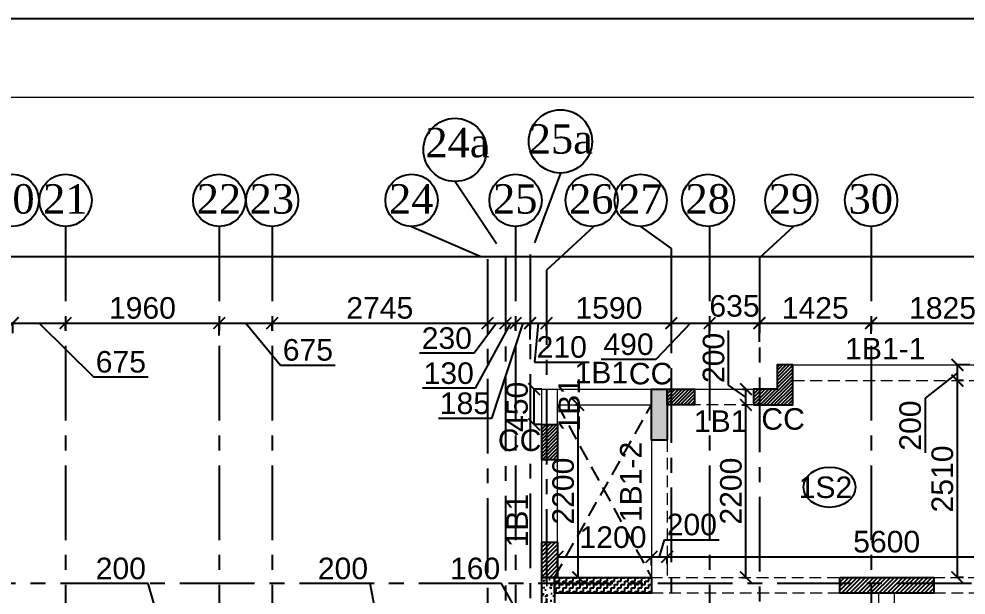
# Model space of a CAD drawing. Header units: inches. Extents: x 278200 to 407749, y -182622 to -96622.
# Drawn here: x 312161 to 324243, y -103971 to -96622 of the extents above; entities that cross this region are included whole.
import ezdxf

# ---------------------------------------------------------------- set-up
doc = ezdxf.new("R2010")
doc.units = ezdxf.units.IN
doc.header["$MEASUREMENT"] = 0
doc.linetypes.add('CENTER', pattern=[50.8, 31.75, -6.35, 6.35, -6.35])
doc.linetypes.add('Hidden', pattern=[3, 2, -1])
for name, color, linetype in [('1', 8, 'Continuous'), ('160 R.C. WALL HAT', 8, 'Continuous'), ('160 R.C.WALL', 6, 'Continuous'), ('200 R.C. WALL', 8, 'Continuous'), ('200THK R.C WALL HAT', 253, 'Continuous'), ('DIM', 251, 'Continuous'), ('GIRD CIR', 1, 'Continuous'), ('GIRD TEXT', 4, 'Continuous'), ('GRID', 8, 'CENTER'), ('GRID DIM', 4, 'Continuous'), ('JKEC COL', 6, 'Continuous'), ('JKEC COL HAT', 2, 'Continuous'), ('SECOND FLOOR BEAM', 6, 'Continuous'), ('SECOND FLOOR SLAB', 4, 'Continuous'), ('SHEARWALL HATCH', 8, 'Continuous'), ('TEXT-1', 3, 'Continuous')]:
    doc.layers.add(name, color=color, linetype=linetype)
for name, color, linetype, lineweight in [('BEAMS', 3, 'Continuous', 0), ('JKEC COLHAT', 2, 'Continuous', 20), ('SLAB CIR', 1, 'Continuous', 25)]:
    doc.layers.add(name, color=color, linetype=linetype, lineweight=lineweight)
doc.styles.add('T200', font='sanss___.ttf', dxfattribs={"height": 275})
doc.styles.add('T300', font='sanss___.ttf', dxfattribs={"height": 350})
doc.styles.add('T400', font='romantic.ttf')
doc.dimstyles.new('T 200', dxfattribs={"dimtxt": 275, "dimasz": 150, "dimexe": 1, "dimexo": 0, "dimgap": 50, "dimtad": 1, "dimdec": 0, "dimrnd": 5, "dimdsep": 46, "dimtxsty": 'T200', "dimblk": 'ARCHTICK', "dimcen": 2.5, "dimdle": 1, "dimclrd": 5, "dimclre": 253, "dimclrt": 1, "dimadec": 0, "dimazin": 0, "dimtfac": 1, "dimtdec": 0, "dimtmove": 2, "dimatfit": 3, "dimfxl": 0, "dimarcsym": 0})
doc.dimstyles.new('T 300', dxfattribs={"dimtxt": 275, "dimasz": 150, "dimexe": 1, "dimexo": 0, "dimgap": 50, "dimtad": 1, "dimdec": 0, "dimrnd": 5, "dimdsep": 46, "dimtxsty": 'T200', "dimblk": 'ARCHTICK', "dimcen": 2.5, "dimdle": 1, "dimclrd": 5, "dimclre": 253, "dimclrt": 4, "dimadec": 0, "dimazin": 0, "dimtfac": 1, "dimtdec": 0, "dimtmove": 2, "dimatfit": 3, "dimfxl": 0, "dimarcsym": 0})

# ---------------------------------------------------------------- blocks, each defined once
blk = doc.blocks.new('_ARCHTICK')
at = {"color": 0, "linetype": 'ByBlock', "const_width": 0.15}
blk.add_lwpolyline([(-0.5, -0.5), (0.5, 0.5)], dxfattribs=at)
blk = doc.blocks.new('*D74')
at = {"layer": 'Defpoints', "color": 0}
for p in [(366494, -99654), (283426, -99879, 15), (366494, -99879, 15)]:
    blk.add_point(p, dxfattribs=at)
at = {"layer": 'GRID DIM', "color": 5, "lineweight": -2}
blk.add_line((283425, -99654), (366495, -99654), dxfattribs=at)
at = {"layer": 'GRID DIM', "color": 253, "lineweight": -2}
for p, q in [((283426, -99879), (283426, -99653)), ((366494, -99879), (366494, -99653))]:
    blk.add_line(p, q, dxfattribs=at)
at = {"layer": 'GRID DIM', "color": 5, "lineweight": -2, "xscale": 150, "yscale": 150, "zscale": 150, "rotation": 180}
blk.add_blockref('_ARCHTICK', (283426, -99654), dxfattribs=at)
at = {"layer": 'GRID DIM', "color": 5, "lineweight": -2, "xscale": 150, "yscale": 150, "zscale": 150}
blk.add_blockref('_ARCHTICK', (366494, -99654), dxfattribs=at)
at = {"layer": 'GRID DIM', "color": 4, "insert": (324960, -99463), "char_height": 275, "attachment_point": 5, "style": 'T200'}
blk.add_mtext('83070', dxfattribs=at)
blk = doc.blocks.new('*D93')
at = {"layer": 'Defpoints', "color": 0}
for p in [(312081, -100502), (310831, -100612, 15), (312081, -100629, 15)]:
    blk.add_point(p, dxfattribs=at)
at = {"layer": 'GRID DIM', "color": 5, "lineweight": -2}
blk.add_line((310830, -100502), (312082, -100502), dxfattribs=at)
at = {"layer": 'GRID DIM', "color": 253, "lineweight": -2}
for p, q in [((310831, -100612), (310831, -100501)), ((312081, -100629), (312081, -100501))]:
    blk.add_line(p, q, dxfattribs=at)
at = {"layer": 'GRID DIM', "color": 5, "lineweight": -2, "xscale": 150, "yscale": 150, "zscale": 150, "rotation": 180}
blk.add_blockref('_ARCHTICK', (310831, -100502), dxfattribs=at)
at = {"layer": 'GRID DIM', "color": 5, "lineweight": -2, "xscale": 150, "yscale": 150, "zscale": 150}
blk.add_blockref('_ARCHTICK', (312081, -100502), dxfattribs=at)
at = {"layer": 'GRID DIM', "color": 4, "insert": (311456, -100310), "char_height": 275, "attachment_point": 5, "style": 'T200'}
blk.add_mtext('1250', dxfattribs=at)
blk = doc.blocks.new('*D94')
at = {"layer": 'Defpoints', "color": 0}
for p in [(312756, -100502), (312081, -100629, 15), (312756, -100591, 15)]:
    blk.add_point(p, dxfattribs=at)
at = {"layer": 'GRID DIM', "color": 5, "lineweight": -2}
for p, q in [((312080, -100502), (312757, -100502)), ((312418, -100502), (313112, -101189)), ((313112, -101189), (313810, -101189))]:
    blk.add_line(p, q, dxfattribs=at)
at = {"layer": 'GRID DIM', "color": 253, "lineweight": -2}
for p, q in [((312081, -100629), (312081, -100501)), ((312756, -100591), (312756, -100501))]:
    blk.add_line(p, q, dxfattribs=at)
at = {"layer": 'GRID DIM', "color": 5, "lineweight": -2, "xscale": 150, "yscale": 150, "zscale": 150, "rotation": 180}
blk.add_blockref('_ARCHTICK', (312081, -100502), dxfattribs=at)
at = {"layer": 'GRID DIM', "color": 5, "lineweight": -2, "xscale": 150, "yscale": 150, "zscale": 150}
blk.add_blockref('_ARCHTICK', (312756, -100502), dxfattribs=at)
at = {"layer": 'GRID DIM', "color": 4, "insert": (313461, -100997), "char_height": 275, "attachment_point": 5, "style": 'T200'}
blk.add_mtext('675', dxfattribs=at)
blk = doc.blocks.new('*D95')
at = {"layer": 'Defpoints', "color": 0}
for p in [(314716, -100502), (312756, -100591, 15), (314716, -100662, 15)]:
    blk.add_point(p, dxfattribs=at)
at = {"layer": 'GRID DIM', "color": 5, "lineweight": -2}
blk.add_line((312755, -100502), (314717, -100502), dxfattribs=at)
at = {"layer": 'GRID DIM', "color": 253, "lineweight": -2}
for p, q in [((312756, -100591), (312756, -100501)), ((314716, -100662), (314716, -100501))]:
    blk.add_line(p, q, dxfattribs=at)
at = {"layer": 'GRID DIM', "color": 5, "lineweight": -2, "xscale": 150, "yscale": 150, "zscale": 150, "rotation": 180}
blk.add_blockref('_ARCHTICK', (312756, -100502), dxfattribs=at)
at = {"layer": 'GRID DIM', "color": 5, "lineweight": -2, "xscale": 150, "yscale": 150, "zscale": 150}
blk.add_blockref('_ARCHTICK', (314716, -100502), dxfattribs=at)
at = {"layer": 'GRID DIM', "color": 4, "insert": (313736, -100310), "char_height": 275, "attachment_point": 5, "style": 'T200'}
blk.add_mtext('1960', dxfattribs=at)
blk = doc.blocks.new('*D96')
at = {"layer": 'Defpoints', "color": 0}
for p in [(315391, -100502), (315391, -100602, 15), (314716, -100662, 15)]:
    blk.add_point(p, dxfattribs=at)
at = {"layer": 'GRID DIM', "color": 5, "lineweight": -2}
for p, q in [((314715, -100502), (315392, -100502)), ((315053, -100502), (315498, -101037)), ((315498, -101037), (316196, -101037))]:
    blk.add_line(p, q, dxfattribs=at)
at = {"layer": 'GRID DIM', "color": 253, "lineweight": -2}
for p, q in [((314716, -100662), (314716, -100501)), ((315391, -100602), (315391, -100501))]:
    blk.add_line(p, q, dxfattribs=at)
at = {"layer": 'GRID DIM', "color": 5, "lineweight": -2, "xscale": 150, "yscale": 150, "zscale": 150, "rotation": 180}
blk.add_blockref('_ARCHTICK', (314716, -100502), dxfattribs=at)
at = {"layer": 'GRID DIM', "color": 5, "lineweight": -2, "xscale": 150, "yscale": 150, "zscale": 150}
blk.add_blockref('_ARCHTICK', (315391, -100502), dxfattribs=at)
at = {"layer": 'GRID DIM', "color": 4, "insert": (315847, -100845), "char_height": 275, "attachment_point": 5, "style": 'T200'}
blk.add_mtext('675', dxfattribs=at)
blk = doc.blocks.new('*D97')
at = {"layer": 'Defpoints', "color": 0}
for p in [(318138, -100502), (315391, -100602, 15), (318138, -100542, 15)]:
    blk.add_point(p, dxfattribs=at)
at = {"layer": 'GRID DIM', "color": 5, "lineweight": -2}
blk.add_line((315390, -100502), (318139, -100502), dxfattribs=at)
at = {"layer": 'GRID DIM', "color": 253, "lineweight": -2}
for p, q in [((315391, -100602), (315391, -100501)), ((318138, -100542), (318138, -100501))]:
    blk.add_line(p, q, dxfattribs=at)
at = {"layer": 'GRID DIM', "color": 5, "lineweight": -2, "xscale": 150, "yscale": 150, "zscale": 150, "rotation": 180}
blk.add_blockref('_ARCHTICK', (315391, -100502), dxfattribs=at)
at = {"layer": 'GRID DIM', "color": 5, "lineweight": -2, "xscale": 150, "yscale": 150, "zscale": 150}
blk.add_blockref('_ARCHTICK', (318138, -100502), dxfattribs=at)
at = {"layer": 'GRID DIM', "color": 4, "insert": (316764, -100310), "char_height": 275, "attachment_point": 5, "style": 'T200'}
blk.add_mtext('2745', dxfattribs=at)
blk = doc.blocks.new('*D98')
at = {"layer": 'Defpoints', "color": 0}
for p in [(318368, -100502), (318138, -100542, 15), (318368, -100523, 15)]:
    blk.add_point(p, dxfattribs=at)
at = {"layer": 'GRID DIM', "color": 5, "lineweight": -2}
for p, q in [((318253, -100502), (317968, -100887)), ((318137, -100502), (318369, -100502)), ((317968, -100887), (317270, -100887))]:
    blk.add_line(p, q, dxfattribs=at)
at = {"layer": 'GRID DIM', "color": 253, "lineweight": -2}
for p, q in [((318138, -100542), (318138, -100501)), ((318368, -100523), (318368, -100501))]:
    blk.add_line(p, q, dxfattribs=at)
at = {"layer": 'GRID DIM', "color": 5, "lineweight": -2, "xscale": 150, "yscale": 150, "zscale": 150, "rotation": 180}
blk.add_blockref('_ARCHTICK', (318138, -100502), dxfattribs=at)
at = {"layer": 'GRID DIM', "color": 5, "lineweight": -2, "xscale": 150, "yscale": 150, "zscale": 150}
blk.add_blockref('_ARCHTICK', (318368, -100502), dxfattribs=at)
at = {"layer": 'GRID DIM', "color": 4, "insert": (317619, -100695), "char_height": 275, "attachment_point": 5, "style": 'T200'}
blk.add_mtext('230', dxfattribs=at)
blk = doc.blocks.new('*D99')
at = {"layer": 'Defpoints', "color": 0}
for p in [(318496, -100502), (318368, -100523, 15), (318496, -100588, 15)]:
    blk.add_point(p, dxfattribs=at)
at = {"layer": 'GRID DIM', "color": 5, "lineweight": -2}
for p, q in [((318432, -100502), (317979, -101333)), ((318367, -100502), (318497, -100502)), ((317979, -101333), (317307, -101333))]:
    blk.add_line(p, q, dxfattribs=at)
at = {"layer": 'GRID DIM', "color": 253, "lineweight": -2}
for p, q in [((318368, -100523), (318368, -100501)), ((318496, -100588), (318496, -100501))]:
    blk.add_line(p, q, dxfattribs=at)
at = {"layer": 'GRID DIM', "color": 5, "lineweight": -2, "xscale": 150, "yscale": 150, "zscale": 150, "rotation": 180}
blk.add_blockref('_ARCHTICK', (318368, -100502), dxfattribs=at)
at = {"layer": 'GRID DIM', "color": 5, "lineweight": -2, "xscale": 150, "yscale": 150, "zscale": 150}
blk.add_blockref('_ARCHTICK', (318496, -100502), dxfattribs=at)
at = {"layer": 'GRID DIM', "color": 4, "insert": (317643, -101142), "char_height": 275, "attachment_point": 5, "style": 'T200'}
blk.add_mtext('130', dxfattribs=at)
blk = doc.blocks.new('*D100')
at = {"layer": 'Defpoints', "color": 0}
for p in [(318681, -100502), (318496, -100588, 15), (318681, -100711, 15)]:
    blk.add_point(p, dxfattribs=at)
at = {"layer": 'GRID DIM', "color": 5, "lineweight": -2}
for p, q in [((318588, -100502), (318188, -101717)), ((318495, -100502), (318682, -100502)), ((318188, -101717), (317513, -101717))]:
    blk.add_line(p, q, dxfattribs=at)
at = {"layer": 'GRID DIM', "color": 253, "lineweight": -2}
for p, q in [((318496, -100588), (318496, -100501)), ((318681, -100711), (318681, -100501))]:
    blk.add_line(p, q, dxfattribs=at)
at = {"layer": 'GRID DIM', "color": 5, "lineweight": -2, "xscale": 150, "yscale": 150, "zscale": 150, "rotation": 180}
blk.add_blockref('_ARCHTICK', (318496, -100502), dxfattribs=at)
at = {"layer": 'GRID DIM', "color": 5, "lineweight": -2, "xscale": 150, "yscale": 150, "zscale": 150}
blk.add_blockref('_ARCHTICK', (318681, -100502), dxfattribs=at)
at = {"layer": 'GRID DIM', "color": 4, "insert": (317850, -101526), "char_height": 275, "attachment_point": 5, "style": 'T200'}
blk.add_mtext('185', dxfattribs=at)
blk = doc.blocks.new('*D101')
at = {"layer": 'Defpoints', "color": 0}
for p in [(318891, -100502), (318891, -100594, 15), (318681, -100711, 15)]:
    blk.add_point(p, dxfattribs=at)
at = {"layer": 'GRID DIM', "color": 5, "lineweight": -2}
for p, q in [((318680, -100502), (318892, -100502)), ((318786, -100502), (318736, -101000)), ((318736, -101000), (319434, -101000))]:
    blk.add_line(p, q, dxfattribs=at)
at = {"layer": 'GRID DIM', "color": 253, "lineweight": -2}
for p, q in [((318681, -100711), (318681, -100501)), ((318891, -100594), (318891, -100501))]:
    blk.add_line(p, q, dxfattribs=at)
at = {"layer": 'GRID DIM', "color": 5, "lineweight": -2, "xscale": 150, "yscale": 150, "zscale": 150, "rotation": 180}
blk.add_blockref('_ARCHTICK', (318681, -100502), dxfattribs=at)
at = {"layer": 'GRID DIM', "color": 5, "lineweight": -2, "xscale": 150, "yscale": 150, "zscale": 150}
blk.add_blockref('_ARCHTICK', (318891, -100502), dxfattribs=at)
at = {"layer": 'GRID DIM', "color": 4, "insert": (319085, -100808), "char_height": 275, "attachment_point": 5, "style": 'T200'}
blk.add_mtext('210', dxfattribs=at)
blk = doc.blocks.new('*D102')
at = {"layer": 'Defpoints', "color": 0}
for p in [(320483, -100502), (318891, -100594, 15), (320483, -100703, 15)]:
    blk.add_point(p, dxfattribs=at)
at = {"layer": 'GRID DIM', "color": 5, "lineweight": -2}
blk.add_line((318890, -100502), (320484, -100502), dxfattribs=at)
at = {"layer": 'GRID DIM', "color": 253, "lineweight": -2}
for p, q in [((318891, -100594), (318891, -100501)), ((320483, -100703), (320483, -100501))]:
    blk.add_line(p, q, dxfattribs=at)
at = {"layer": 'GRID DIM', "color": 5, "lineweight": -2, "xscale": 150, "yscale": 150, "zscale": 150, "rotation": 180}
blk.add_blockref('_ARCHTICK', (318891, -100502), dxfattribs=at)
at = {"layer": 'GRID DIM', "color": 5, "lineweight": -2, "xscale": 150, "yscale": 150, "zscale": 150}
blk.add_blockref('_ARCHTICK', (320483, -100502), dxfattribs=at)
at = {"layer": 'GRID DIM', "color": 4, "insert": (319687, -100310), "char_height": 275, "attachment_point": 5, "style": 'T200'}
blk.add_mtext('1590', dxfattribs=at)
blk = doc.blocks.new('*D103')
at = {"layer": 'Defpoints', "color": 0}
for p in [(320971, -100502), (320483, -100703, 15), (320971, -100688, 15)]:
    blk.add_point(p, dxfattribs=at)
at = {"layer": 'GRID DIM', "color": 5, "lineweight": -2}
for p, q in [((320727, -100502), (320287, -100965)), ((320482, -100502), (320972, -100502)), ((320287, -100965), (319587, -100965))]:
    blk.add_line(p, q, dxfattribs=at)
at = {"layer": 'GRID DIM', "color": 253, "lineweight": -2}
for p, q in [((320483, -100703), (320483, -100501)), ((320971, -100688), (320971, -100501))]:
    blk.add_line(p, q, dxfattribs=at)
at = {"layer": 'GRID DIM', "color": 5, "lineweight": -2, "xscale": 150, "yscale": 150, "zscale": 150, "rotation": 180}
blk.add_blockref('_ARCHTICK', (320483, -100502), dxfattribs=at)
at = {"layer": 'GRID DIM', "color": 5, "lineweight": -2, "xscale": 150, "yscale": 150, "zscale": 150}
blk.add_blockref('_ARCHTICK', (320971, -100502), dxfattribs=at)
at = {"layer": 'GRID DIM', "color": 4, "insert": (319937, -100773), "char_height": 275, "attachment_point": 5, "style": 'T200'}
blk.add_mtext('490', dxfattribs=at)
blk = doc.blocks.new('*D104')
at = {"layer": 'Defpoints', "color": 0}
for p in [(321607, -100502), (320971, -100688, 15), (321607, -100742, 15)]:
    blk.add_point(p, dxfattribs=at)
at = {"layer": 'GRID DIM', "color": 5, "lineweight": -2}
blk.add_line((320970, -100502), (321608, -100502), dxfattribs=at)
at = {"layer": 'GRID DIM', "color": 253, "lineweight": -2}
for p, q in [((320971, -100688), (320971, -100501)), ((321607, -100742), (321607, -100501))]:
    blk.add_line(p, q, dxfattribs=at)
at = {"layer": 'GRID DIM', "color": 5, "lineweight": -2, "xscale": 150, "yscale": 150, "zscale": 150, "rotation": 180}
blk.add_blockref('_ARCHTICK', (320971, -100502), dxfattribs=at)
at = {"layer": 'GRID DIM', "color": 5, "lineweight": -2, "xscale": 150, "yscale": 150, "zscale": 150}
blk.add_blockref('_ARCHTICK', (321607, -100502), dxfattribs=at)
at = {"layer": 'GRID DIM', "color": 4, "insert": (321289, -100284), "char_height": 275, "attachment_point": 5, "style": 'T200'}
blk.add_mtext('635', dxfattribs=at)
blk = doc.blocks.new('*D105')
at = {"layer": 'Defpoints', "color": 0}
for p in [(323031, -100502), (323031, -100639, 15), (321607, -100742, 15)]:
    blk.add_point(p, dxfattribs=at)
at = {"layer": 'GRID DIM', "color": 5, "lineweight": -2}
blk.add_line((321606, -100502), (323032, -100502), dxfattribs=at)
at = {"layer": 'GRID DIM', "color": 253, "lineweight": -2}
for p, q in [((321607, -100742), (321607, -100501)), ((323031, -100639), (323031, -100501))]:
    blk.add_line(p, q, dxfattribs=at)
at = {"layer": 'GRID DIM', "color": 5, "lineweight": -2, "xscale": 150, "yscale": 150, "zscale": 150, "rotation": 180}
blk.add_blockref('_ARCHTICK', (321607, -100502), dxfattribs=at)
at = {"layer": 'GRID DIM', "color": 5, "lineweight": -2, "xscale": 150, "yscale": 150, "zscale": 150}
blk.add_blockref('_ARCHTICK', (323031, -100502), dxfattribs=at)
at = {"layer": 'GRID DIM', "color": 4, "insert": (322319, -100310), "char_height": 275, "attachment_point": 5, "style": 'T200'}
blk.add_mtext('1425', dxfattribs=at)
blk = doc.blocks.new('*D106')
at = {"layer": 'Defpoints', "color": 0}
for p in [(324855, -100502), (323031, -100639, 15), (324855, -100655, 15)]:
    blk.add_point(p, dxfattribs=at)
at = {"layer": 'GRID DIM', "color": 5, "lineweight": -2}
blk.add_line((323030, -100502), (324856, -100502), dxfattribs=at)
at = {"layer": 'GRID DIM', "color": 253, "lineweight": -2}
for p, q in [((323031, -100639), (323031, -100501)), ((324855, -100655), (324855, -100501))]:
    blk.add_line(p, q, dxfattribs=at)
at = {"layer": 'GRID DIM', "color": 5, "lineweight": -2, "xscale": 150, "yscale": 150, "zscale": 150, "rotation": 180}
blk.add_blockref('_ARCHTICK', (323031, -100502), dxfattribs=at)
at = {"layer": 'GRID DIM', "color": 5, "lineweight": -2, "xscale": 150, "yscale": 150, "zscale": 150}
blk.add_blockref('_ARCHTICK', (324855, -100502), dxfattribs=at)
at = {"layer": 'GRID DIM', "color": 4, "insert": (323943, -100310), "char_height": 275, "attachment_point": 5, "style": 'T200'}
blk.add_mtext('1825', dxfattribs=at)
blk = doc.blocks.new('*D199')
at = {"layer": 'Defpoints', "color": 0}
for p in [(312161, -104508), (312001, -105045, 15), (312161, -105045, 15)]:
    blk.add_point(p, dxfattribs=at)
at = {"layer": 'DIM', "color": 5, "lineweight": -2}
for p, q in [((312019, -103825), (311347, -103825)), ((312081, -104508), (312019, -103825)), ((312000, -104508), (312162, -104508))]:
    blk.add_line(p, q, dxfattribs=at)
at = {"layer": 'DIM', "color": 253, "lineweight": -2}
for p, q in [((312001, -105045), (312001, -104507)), ((312161, -105045), (312161, -104507))]:
    blk.add_line(p, q, dxfattribs=at)
at = {"layer": 'DIM', "color": 5, "lineweight": -2, "xscale": 150, "yscale": 150, "zscale": 150, "rotation": 180}
blk.add_blockref('_ARCHTICK', (312001, -104508), dxfattribs=at)
at = {"layer": 'DIM', "color": 5, "lineweight": -2, "xscale": 150, "yscale": 150, "zscale": 150}
blk.add_blockref('_ARCHTICK', (312161, -104508), dxfattribs=at)
at = {"layer": 'DIM', "color": 1, "insert": (311683, -103633), "char_height": 275, "attachment_point": 5, "style": 'T200'}
blk.add_mtext('160', dxfattribs=at)
blk = doc.blocks.new('*D201')
at = {"layer": 'Defpoints', "color": 0}
for p in [(314111, -104508), (313911, -105045, 15), (314111, -105045, 15)]:
    blk.add_point(p, dxfattribs=at)
at = {"layer": 'DIM', "color": 5, "lineweight": -2}
for p, q in [((313809, -103825), (313111, -103825)), ((314011, -104508), (313809, -103825)), ((313910, -104508), (314112, -104508))]:
    blk.add_line(p, q, dxfattribs=at)
at = {"layer": 'DIM', "color": 253, "lineweight": -2}
for p, q in [((313911, -105045), (313911, -104507)), ((314111, -105045), (314111, -104507))]:
    blk.add_line(p, q, dxfattribs=at)
at = {"layer": 'DIM', "color": 5, "lineweight": -2, "xscale": 150, "yscale": 150, "zscale": 150, "rotation": 180}
blk.add_blockref('_ARCHTICK', (313911, -104508), dxfattribs=at)
at = {"layer": 'DIM', "color": 5, "lineweight": -2, "xscale": 150, "yscale": 150, "zscale": 150}
blk.add_blockref('_ARCHTICK', (314111, -104508), dxfattribs=at)
at = {"layer": 'DIM', "color": 1, "insert": (313460, -103633), "char_height": 275, "attachment_point": 5, "style": 'T200'}
blk.add_mtext('200', dxfattribs=at)
blk = doc.blocks.new('*D204')
at = {"layer": 'Defpoints', "color": 0}
for p in [(316871, -104508), (316671, -105045, 15), (316871, -105045, 15)]:
    blk.add_point(p, dxfattribs=at)
at = {"layer": 'DIM', "color": 5, "lineweight": -2}
for p, q in [((316643, -103825), (315945, -103825)), ((316771, -104508), (316643, -103825)), ((316670, -104508), (316872, -104508))]:
    blk.add_line(p, q, dxfattribs=at)
at = {"layer": 'DIM', "color": 253, "lineweight": -2}
for p, q in [((316671, -105045), (316671, -104507)), ((316871, -105045), (316871, -104507))]:
    blk.add_line(p, q, dxfattribs=at)
at = {"layer": 'DIM', "color": 5, "lineweight": -2, "xscale": 150, "yscale": 150, "zscale": 150, "rotation": 180}
blk.add_blockref('_ARCHTICK', (316671, -104508), dxfattribs=at)
at = {"layer": 'DIM', "color": 5, "lineweight": -2, "xscale": 150, "yscale": 150, "zscale": 150}
blk.add_blockref('_ARCHTICK', (316871, -104508), dxfattribs=at)
at = {"layer": 'DIM', "color": 1, "insert": (316294, -103633), "char_height": 275, "attachment_point": 5, "style": 'T200'}
blk.add_mtext('200', dxfattribs=at)
blk = doc.blocks.new('*D556')
at = {"layer": 'Defpoints', "color": 0}
for p in [(318781, -104507), (318781, -104845, -15), (318621, -105045, 15)]:
    blk.add_point(p, dxfattribs=at)
at = {"layer": 'DIM', "color": 5, "lineweight": -2}
for p, q in [((318316, -103825), (317644, -103825)), ((318701, -104507), (318316, -103825)), ((318620, -104507), (318782, -104507))]:
    blk.add_line(p, q, dxfattribs=at)
at = {"layer": 'DIM', "color": 253, "lineweight": -2}
for p, q in [((318621, -105045), (318621, -104506)), ((318781, -104845), (318781, -104506))]:
    blk.add_line(p, q, dxfattribs=at)
at = {"layer": 'DIM', "color": 5, "lineweight": -2, "xscale": 150, "yscale": 150, "zscale": 150, "rotation": 180}
blk.add_blockref('_ARCHTICK', (318621, -104507), dxfattribs=at)
at = {"layer": 'DIM', "color": 5, "lineweight": -2, "xscale": 150, "yscale": 150, "zscale": 150}
blk.add_blockref('_ARCHTICK', (318781, -104507), dxfattribs=at)
at = {"layer": 'DIM', "color": 1, "insert": (317980, -103633), "char_height": 275, "attachment_point": 5, "style": 'T200'}
blk.add_mtext('160', dxfattribs=at)
blk = doc.blocks.new('*D670')
at = {"layer": 'Defpoints', "color": 0}
for p in [(320230, -103483), (319031, -103593, 15), (320230, -103592, 15)]:
    blk.add_point(p, dxfattribs=at)
at = {"layer": 'DIM', "color": 5, "lineweight": -2}
blk.add_line((319030, -103483), (320231, -103483), dxfattribs=at)
at = {"layer": 'DIM', "color": 253, "lineweight": -2}
for p, q in [((319031, -103593), (319031, -103482)), ((320230, -103592), (320230, -103482))]:
    blk.add_line(p, q, dxfattribs=at)
at = {"layer": 'DIM', "color": 5, "lineweight": -2, "xscale": 150, "yscale": 150, "zscale": 150, "rotation": 180}
blk.add_blockref('_ARCHTICK', (319031, -103483), dxfattribs=at)
at = {"layer": 'DIM', "color": 5, "lineweight": -2, "xscale": 150, "yscale": 150, "zscale": 150}
blk.add_blockref('_ARCHTICK', (320230, -103483), dxfattribs=at)
at = {"layer": 'DIM', "color": 1, "insert": (319739, -103234), "char_height": 275, "attachment_point": 5, "style": 'T200'}
blk.add_mtext('1200', dxfattribs=at)
blk = doc.blocks.new('*D671')
at = {"layer": 'Defpoints', "color": 0}
for p in [(320430, -103483), (320230, -103592, 15), (320430, -103574, 15)]:
    blk.add_point(p, dxfattribs=at)
at = {"layer": 'DIM', "color": 5, "lineweight": -2}
for p, q in [((320330, -103483), (320395, -103265)), ((320395, -103265), (321093, -103265)), ((320229, -103483), (320431, -103483))]:
    blk.add_line(p, q, dxfattribs=at)
at = {"layer": 'DIM', "color": 253, "lineweight": -2}
for p, q in [((320230, -103592), (320230, -103482)), ((320430, -103574), (320430, -103482))]:
    blk.add_line(p, q, dxfattribs=at)
at = {"layer": 'DIM', "color": 5, "lineweight": -2, "xscale": 150, "yscale": 150, "zscale": 150, "rotation": 180}
blk.add_blockref('_ARCHTICK', (320230, -103483), dxfattribs=at)
at = {"layer": 'DIM', "color": 5, "lineweight": -2, "xscale": 150, "yscale": 150, "zscale": 150}
blk.add_blockref('_ARCHTICK', (320430, -103483), dxfattribs=at)
at = {"layer": 'DIM', "color": 1, "insert": (320744, -103073), "char_height": 275, "attachment_point": 5, "style": 'T200'}
blk.add_mtext('200', dxfattribs=at)
blk = doc.blocks.new('*D672')
at = {"layer": 'Defpoints', "color": 0}
for p in [(326030, -103483), (320430, -103574, 15), (326030, -103605, 15)]:
    blk.add_point(p, dxfattribs=at)
at = {"layer": 'DIM', "color": 5, "lineweight": -2}
blk.add_line((320429, -103483), (326031, -103483), dxfattribs=at)
at = {"layer": 'DIM', "color": 253, "lineweight": -2}
for p, q in [((320430, -103574), (320430, -103482)), ((326030, -103605), (326030, -103482))]:
    blk.add_line(p, q, dxfattribs=at)
at = {"layer": 'DIM', "color": 5, "lineweight": -2, "xscale": 150, "yscale": 150, "zscale": 150, "rotation": 180}
blk.add_blockref('_ARCHTICK', (320430, -103483), dxfattribs=at)
at = {"layer": 'DIM', "color": 5, "lineweight": -2, "xscale": 150, "yscale": 150, "zscale": 150}
blk.add_blockref('_ARCHTICK', (326030, -103483), dxfattribs=at)
at = {"layer": 'DIM', "color": 1, "insert": (323230, -103291), "char_height": 275, "attachment_point": 5, "style": 'T200'}
blk.add_mtext('5600', dxfattribs=at)
blk = doc.blocks.new('*D675')
at = {"layer": 'Defpoints', "color": 0}
for p in [(324132, -101235), (324209, -101235, 15), (324209, -103745, 15)]:
    blk.add_point(p, dxfattribs=at)
at = {"layer": 'DIM', "color": 253, "lineweight": -2}
for p, q in [((324209, -101235), (324131, -101235)), ((324209, -103745), (324131, -103745))]:
    blk.add_line(p, q, dxfattribs=at)
at = {"layer": 'DIM', "color": 5, "lineweight": -2}
blk.add_line((324132, -103746), (324132, -101234), dxfattribs=at)
at = {"layer": 'DIM', "color": 5, "lineweight": -2, "xscale": 150, "yscale": 150, "zscale": 150}
for p, rotation in [((324132, -101235), 90), ((324132, -103745), 270)]:
    blk.add_blockref('_ARCHTICK', p, dxfattribs=dict(at, rotation=rotation))
at = {"layer": 'DIM', "color": 1, "insert": (323941, -102490), "char_height": 275, "attachment_point": 5, "rotation": 90, "style": 'T200'}
blk.add_mtext('2510', dxfattribs=at)
blk = doc.blocks.new('*D676')
at = {"layer": 'Defpoints', "color": 0}
for p in [(324132, -101035), (324287, -101035, 15), (324209, -101235, 15)]:
    blk.add_point(p, dxfattribs=at)
at = {"layer": 'DIM', "color": 253, "lineweight": -2}
for p, q in [((324287, -101035), (324131, -101035)), ((324209, -101235), (324131, -101235))]:
    blk.add_line(p, q, dxfattribs=at)
at = {"layer": 'DIM', "color": 5, "lineweight": -2}
for p, q in [((324132, -101236), (324132, -101034)), ((324132, -101135), (323723, -101460)), ((323723, -101460), (323723, -102158))]:
    blk.add_line(p, q, dxfattribs=at)
at = {"layer": 'DIM', "color": 5, "lineweight": -2, "xscale": 150, "yscale": 150, "zscale": 150}
for p, rotation in [((324132, -101035), 90), ((324132, -101235), 270)]:
    blk.add_blockref('_ARCHTICK', p, dxfattribs=dict(at, rotation=rotation))
at = {"layer": 'DIM', "color": 1, "insert": (323531, -101809), "char_height": 275, "attachment_point": 5, "rotation": 90, "style": 'T200'}
blk.add_mtext('200', dxfattribs=at)
blk = doc.blocks.new('*D677')
at = {"layer": 'Defpoints', "color": 0}
for p in [(321381, -101545, 15), (321435, -101545), (321381, -103745, 15)]:
    blk.add_point(p, dxfattribs=at)
at = {"layer": 'DIM', "color": 253, "lineweight": -2}
for p, q in [((321381, -101545), (321436, -101545)), ((321381, -103745), (321436, -103745))]:
    blk.add_line(p, q, dxfattribs=at)
at = {"layer": 'DIM', "color": 5, "lineweight": -2}
blk.add_line((321435, -103746), (321435, -101544), dxfattribs=at)
at = {"layer": 'DIM', "color": 5, "lineweight": -2, "xscale": 150, "yscale": 150, "zscale": 150}
for p, rotation in [((321435, -101545), 90), ((321435, -103745), 270)]:
    blk.add_blockref('_ARCHTICK', p, dxfattribs=dict(at, rotation=rotation))
at = {"layer": 'DIM', "color": 1, "insert": (321244, -102645), "char_height": 275, "attachment_point": 5, "rotation": 90, "style": 'T200'}
blk.add_mtext('2200', dxfattribs=at)
blk = doc.blocks.new('*D678')
at = {"layer": 'Defpoints', "color": 0}
for p in [(321389, -101345, 15), (321435, -101345), (321381, -101545, 15)]:
    blk.add_point(p, dxfattribs=at)
at = {"layer": 'DIM', "color": 5, "lineweight": -2}
for p, q in [((321214, -101295), (321214, -100596)), ((321435, -101445), (321214, -101295)), ((321435, -101546), (321435, -101344))]:
    blk.add_line(p, q, dxfattribs=at)
at = {"layer": 'DIM', "color": 253, "lineweight": -2}
for p, q in [((321389, -101345), (321436, -101345)), ((321381, -101545), (321436, -101545))]:
    blk.add_line(p, q, dxfattribs=at)
at = {"layer": 'DIM', "color": 5, "lineweight": -2, "xscale": 150, "yscale": 150, "zscale": 150}
for p, rotation in [((321435, -101345), 90), ((321435, -101545), 270)]:
    blk.add_blockref('_ARCHTICK', p, dxfattribs=dict(at, rotation=rotation))
at = {"layer": 'DIM', "color": 1, "insert": (321023, -100946), "char_height": 275, "attachment_point": 5, "rotation": 90, "style": 'T200'}
blk.add_mtext('200', dxfattribs=at)
blk = doc.blocks.new('*D862')
at = {"layer": 'Defpoints', "color": 0}
for p in [(318733, -101345), (318831, -101345, 32), (318831, -101795, 15)]:
    blk.add_point(p, dxfattribs=at)
at = {"layer": 'DIM', "color": 253, "lineweight": -2}
for p, q in [((318831, -101345), (318732, -101345)), ((318831, -101795), (318732, -101795))]:
    blk.add_line(p, q, dxfattribs=at)
at = {"layer": 'DIM', "color": 5, "lineweight": -2}
blk.add_line((318733, -101796), (318733, -101344), dxfattribs=at)
at = {"layer": 'DIM', "color": 5, "lineweight": -2, "xscale": 150, "yscale": 150, "zscale": 150}
for p, rotation in [((318733, -101345), 90), ((318733, -101795), 270)]:
    blk.add_blockref('_ARCHTICK', p, dxfattribs=dict(at, rotation=rotation))
at = {"layer": 'DIM', "color": 1, "insert": (318516, -101570), "char_height": 275, "attachment_point": 5, "rotation": 90, "style": 'T200'}
blk.add_mtext('450', dxfattribs=at)
blk = doc.blocks.new('*D863')
at = {"layer": 'Defpoints', "color": 0}
for p in [(319259, -101545, 27), (319295, -101545), (319259, -103745, 15)]:
    blk.add_point(p, dxfattribs=at)
at = {"layer": 'DIM', "color": 253, "lineweight": -2}
for p, q in [((319259, -101545), (319296, -101545)), ((319259, -103745), (319296, -103745))]:
    blk.add_line(p, q, dxfattribs=at)
at = {"layer": 'DIM', "color": 5, "lineweight": -2}
blk.add_line((319295, -103746), (319295, -101544), dxfattribs=at)
at = {"layer": 'DIM', "color": 5, "lineweight": -2, "xscale": 150, "yscale": 150, "zscale": 150}
for p, rotation in [((319295, -101545), 90), ((319295, -103745), 270)]:
    blk.add_blockref('_ARCHTICK', p, dxfattribs=dict(at, rotation=rotation))
at = {"layer": 'DIM', "color": 1, "insert": (319104, -102645), "char_height": 275, "attachment_point": 5, "rotation": 90, "style": 'T200'}
blk.add_mtext('2200', dxfattribs=at)

msp = doc.modelspace()

# ---------------------------------------------------------------- hatches: boundary and pattern name
at = {"layer": '160 R.C. WALL HAT'}
h = msp.add_hatch(dxfattribs=at)
h.set_pattern_fill('AR-CONC', color=256, scale=25)
h.set_pattern_definition([(50, (2464819.82, 125850.9), (179.315046, -15.688034), [18.75, -206.25]), (355, (2464819.82, 125850.9), (-34.687833, 188.048033), [15, -165]), (100.451444, (2464834.76, 125849.6), (144.627212, 172.359998), [15.935048, -175.285528]), (46.1842, (2464819.82, 125900.9), (266.810333, -41.37982), [28.125, -309.375]), (96.635635, (2464842.05, 125897.46), (233.665486, 243.52965), [23.902586, -262.92844]), (351.184164, (2464819.82, 125900.9), (233.665486, 243.52965), [22.5, -247.5]), (21, (2464844.82, 125888.4), (149.226763, -100.654723), [18.75, -206.25]), (326, (2464844.82, 125888.4), (60.828833, 181.287511), [15, -165]), (71.451445, (2464857.25, 125880.02), (210.055594, 80.632788), [15.935047, -175.285528]), (37.5, (2464819.816, 125850.906), (3.0399638, 83.2234635), [0, -163, 0, -167.5, 0, -165.625]), (7.5, (2464819.82, 125850.91), (65.7673844, 98.602928), [0, -95.5, 0, -159.25, 0, -63.125]), (327.5, (2464764.066, 125850.906), (133.455609, -5.638718), [0, -62.5, 0, -195, 0, -258.75]), (317.5, (2464739.07, 125850.91), (145.7965423, 25.0262456), [0, -81.25, 0, -129.5, 0, -183.75])])
h.paths.add_polyline_path([(318830.7, -106144.9), (318990.7, -106144.9), (318990.7, -103745), (318830.7, -103745)])
at = {"layer": '200THK R.C WALL HAT'}
h = msp.add_hatch(dxfattribs=at)
h.set_pattern_fill('ZIGZAG', color=256, scale=350, style=0)
h.set_pattern_definition([(0, (2464819.816, 125850.906), (43.75, 43.75), [43.75, -43.75]), (90, (2464863.566, 125850.906), (-43.75, 43.75), [43.75, -43.75])])
h.paths.add_polyline_path([(318990.7, -103745), (320230, -103745), (320230, -103945), (318990.7, -103945)])
at = {"layer": 'JKEC COL HAT'}
h = msp.add_hatch(dxfattribs=at)
h.set_pattern_fill('ANSI31', color=8, scale=250, style=0)
h.paths.add_polyline_path([(321530.7, -101545), (322031.1, -101545), (322031.1, -101035), (321831.1, -101035), (321831.1, -101345), (321530.7, -101345)])
msp.add_hatch(color=256, dxfattribs=at).paths.add_polyline_path([(320428.8, -101995), (320229.2, -101995), (320229.2, -101345), (320428.8, -101345)])
h = msp.add_hatch(dxfattribs=at)
h.set_pattern_fill('ANSI31', color=8, scale=250, style=0)
h.paths.add_polyline_path([(320428.8, -101345), (320779.2, -101345), (320779.2, -101545), (320428.8, -101545)])
h = msp.add_hatch(dxfattribs=at)
h.set_pattern_fill('ANSI31', color=8, scale=250, style=0)
h.paths.add_polyline_path([(318830.7, -102245), (318830.7, -101795), (319030.7, -101795), (319030.7, -101995), (319030.7, -101995), (319030.7, -102245)])
at = {"layer": 'SHEARWALL HATCH'}
h = msp.add_hatch(dxfattribs=at)
h.set_pattern_fill('ANSI31', color=5, scale=300)
h.paths.add_polyline_path([(319030.7, -103745), (318830.7, -103745), (318830.7, -103295), (319030.7, -103295)])
h = msp.add_hatch(dxfattribs=at)
h.set_pattern_fill('ANSI31', color=5, scale=300)
h.paths.add_polyline_path([(322630.4, -103745), (323830, -103745), (323830, -103945), (322630.4, -103945)])

# ---------------------------------------------------------------- linework, layer by layer
at = {"layer": '1', "linetype": 'Hidden', "ltscale": 100}
for p, q in [((318990.7, -103745, 29.5), (320229.2, -101545, 14.7)), ((319030.7, -101545, 29.5), (320230, -103745, 29.5))]:
    msp.add_line(p, q, dxfattribs=at)
at = {"layer": '160 R.C.WALL', "elevation": 14.7}
msp.add_lwpolyline([(318990.7, -106144.9), (318830.7, -106144.9), (318830.7, -103745), (318990.7, -103745)], close=True, dxfattribs=at)
at = {"layer": '200 R.C. WALL', "color": 6, "elevation": 14.7}
for points in [[(319030.7, -103745), (318830.7, -103745), (318830.7, -103295), (319030.7, -103295)], [(318990.7, -103745), (320230, -103745), (320230, -103945), (318990.7, -103945)], [(322630.4, -103745), (323830, -103745), (323830, -103945), (322630.4, -103945)]]:
    msp.add_lwpolyline(points, close=True, dxfattribs=at)
at = {"layer": 'BEAMS', "color": 4, "linetype": 'Continuous', "ltscale": 0.01}
for p, q in [((322031.1, -101035, 14.7), (324430, -101035, 14.7)), ((318830.7, -103295, 14.7), (318830.7, -101345, 14.7)), ((318830.7, -101345, 31.9), (320229.2, -101345, 14.7)), ((319030.7, -103295, 14.7), (319030.7, -101345, 14.7)), ((320779.2, -101345, 14.7), (321530.7, -101345, 14.7)), ((319030.7, -101545, 29.5), (320229.2, -101545, 14.7)), ((320229.2, -101995, 14.7), (320230, -103745, 14.7))]:
    msp.add_line(p, q, dxfattribs=at)
at = {"layer": 'BEAMS', "linetype": 'Hidden', "ltscale": 75}
for p, q in [((322031.1, -101235, 14.7), (324430, -101235, 14.7)), ((321530.7, -101545, 14.7), (320779.2, -101545, 14.7)), ((320429.2, -101994.9, 14.7), (320430, -103744.9, 14.7)), ((320220.7, -103745, 14.7), (326230, -103745, 14.7)), ((326230, -103945, 14.7), (320220.7, -103945, 14.7)), ((323128, -109704.9, 29.5), (323128, -103945, 14.7)), ((323328, -109704.9, 43.5), (323328, -103945, 28.8))]:
    msp.add_line(p, q, dxfattribs=at)
at = {"layer": 'Defpoints', "ltscale": 0.2}
msp.add_lwpolyline([(278199.9, -182621.9), (400199.9, -182621.9), (400199.9, -96621.9), (278199.9, -96621.9)], close=True, dxfattribs=at)
at = {"layer": 'GIRD CIR'}
for centre, radius in [((319068, -98184.4, 14.7), 403.2), ((317723.6, -98292.2, 14.7), 403.2), ((312080.7, -98935.4, 14.7), 333.3), ((312755.7, -98935.4, 14.7), 333.3), ((314715.7, -98935.4, 14.7), 333.3), ((315390.7, -98935.4, 14.7), 333.3), ((317169.4, -98935.4, 14.7), 333.3), ((318495.7, -98935.4, 14.7), 333.3), ((319466, -98935.4, 14.7), 333.3), ((320091.5, -98935.4, 14.7), 333.3), ((320951, -98935.4, 14.7), 333.3), ((322014.4, -98935.4, 14.7), 333.3), ((323031, -98935.4, 14.7), 333.3)]:
    msp.add_circle(centre, radius, dxfattribs=at)
at = {"layer": 'GRID', "ltscale": 30}
for p, q in [((319069.6, -98587.6, 14.7), (318680.7, -99628, 14.7)), ((317723.6, -98695.4, 14.7), (318367.8, -99658.2, 14.7)), ((312755.7, -99268.8, 14.7), (312755.7, -130305.3, 14.7)), ((314715.7, -99268.8, 14.7), (314715.7, -130305.3, 14.7)), ((315390.7, -99268.8, 14.7), (315390.7, -130305.3, 14.7)), ((317169.4, -99268.8, 14.7), (318137.8, -99688, 14.7)), ((318495.7, -99268.8, 14.7), (318495.7, -130305.3, 14.7)), ((319492.9, -99268.8, 14.7), (318890.7, -99827.2, 14.7)), ((320091.5, -99268.8, 14.7), (320482.6, -99552.1, 14.7)), ((320971, -99268.8, 14.7), (320971, -130305.3, 14.7)), ((322041.4, -99268.8, 14.7), (321607.2, -99671.3, 14.7)), ((323031, -99268.8, 14.7), (323031, -130305.3, 14.7)), ((320482.6, -99552.1, 14.7), (320482.6, -130305.3, 14.7)), ((318367.8, -99658.2, 14.7), (318367.8, -130305.3, 14.7)), ((318680.7, -99628, 14.7), (318680.7, -130305.3, 14.7)), ((321607.2, -99671.3, 14.7), (321607.2, -130305.3, 14.7)), ((318137.8, -99688, 14.7), (318137.8, -130305.3, 14.7)), ((318890.7, -99827.2, 14.7), (318890.7, -130305.3, 14.7)), ((366982.1, -103825, 14.7), (280837.7, -103825, 14.7))]:
    msp.add_line(p, q, dxfattribs=at)
at = {"layer": 'JKEC COL', "elevation": 14.7}
for points in [[(321530.7, -101545), (322031.1, -101545), (322031.1, -101035), (321831.1, -101035), (321831.1, -101345), (321530.7, -101345), (321530.7, -101545)], [(318830.7, -102245), (318830.7, -101795), (319030.7, -101795), (319030.7, -101995), (319030.7, -101995), (319030.7, -102245), (318830.7, -102245)]]:
    msp.add_lwpolyline(points, dxfattribs=at)
for points in [[(320428.8, -101995), (320229.2, -101995), (320229.2, -101345), (320428.8, -101345)], [(320428.8, -101345), (320779.2, -101345), (320779.2, -101545), (320428.8, -101545)]]:
    msp.add_lwpolyline(points, close=True, dxfattribs=at)
at = {"layer": 'JKEC COLHAT', "ltscale": 0.2}
msp.add_lwpolyline([(279199.9, -181621.9), (399199.9, -181621.9), (399199.9, -97621.9), (279199.9, -97621.9)], close=True, dxfattribs=at)
at = {"layer": 'SLAB CIR'}
msp.add_ellipse((322501.1, -102595.3, 14), major_axis=(-331, 0), ratio=0.77685, dxfattribs=at)

# ---------------------------------------------------------------- texts
at = {"layer": 'GIRD TEXT', "ltscale": 7, "style": 'T400'}
for s, p in [('25a', (318664.5, -98340.1)), ('24a', (317346, -98386.2)), ('20', (311793.7, -99104.8)), ('21', (312468.7, -99104.8)), ('22', (314428.7, -99104.8)), ('23', (315103.7, -99104.8)), ('24', (316882.4, -99104.8)), ('25', (318208.7, -99104.8)), ('26', (319179, -99104.8)), ('27', (319804.6, -99104.8)), ('28', (320664, -99104.8)), ('29', (321727.4, -99104.8)), ('30', (322744, -99104.8))]:
    msp.add_text(s, height=375, dxfattribs=at).set_placement(p)
at = {"layer": 'SECOND FLOOR BEAM', "style": 'T300'}
for s, p in [('1B1-1', (322699.8, -100965.4)), ('1B1', (319249, -101270.2)), ('1B1', (320770.9, -101889.3))]:
    msp.add_text(s, height=275, dxfattribs=at).set_placement(p)
for s, p in [('1B1', (319317.4, -101884.8)), ('1B1-2', (320103, -103040.3)), ('1B1', (318653, -103362.8))]:
    msp.add_text(s, height=275, rotation=90, dxfattribs=at).set_placement(p)
at = {"layer": 'SECOND FLOOR SLAB', "style": 'T300'}
msp.add_text('1S2', height=275, dxfattribs=at).set_placement((322107.2, -102733.3))
at = {"layer": 'TEXT-1', "color": 30, "style": 'T300'}
for p in [(319940.7, -101283.6), (321631.8, -101861.7), (318270.3, -102133.6)]:
    msp.add_text('CC', height=275, dxfattribs=at).set_placement(p)

# ---------------------------------------------------------------- dimensions: what is measured, and where the dimension line sits
at = {"layer": 'DIM', "color": 2}
for base, p1, p2, picture, middle in [((321435.3, -101345), (321381, -101545, 14.7), (321389.2, -101345, 14.7), '*D678', (321214.4, -101244.7)), ((324132.2, -101035), (324208.6, -101235, 14.7), (324287.4, -101035, 14.7), '*D676', (323722.9, -101509.6))]:
    dim = msp.add_linear_dim(base=base, p1=p1, p2=p2, angle=90, dimstyle='T 200', override={"dimtmove": 1}, dxfattribs=at)
    dim.commit()
    dim.dimension.update_dxf_attribs({"geometry": picture, "text_midpoint": middle, "dimtype": 160})
for base, p1, p2, picture, middle in [((324132.2, -101235), (324208.6, -103745, 14.7), (324208.6, -101235, 14.7), '*D675', (323940.6, -102490)), ((321435.3, -101545), (321381, -103745, 14.7), (321381, -101545, 14.7), '*D677', (321243.7, -102645))]:
    dim = msp.add_linear_dim(base=base, p1=p1, p2=p2, angle=90, dimstyle='T 200', override={"dimtmove": 1}, dxfattribs=at)
    dim.commit()
    dim.dimension.update_dxf_attribs({"geometry": picture, "text_midpoint": middle})
at = {"layer": 'DIM'}
dim = msp.add_linear_dim(base=(318733.2, -101345), p1=(318830.7, -101795, 14.7), p2=(318830.9, -101345, 31.9), angle=90, dimstyle='T 200', dxfattribs=at)
dim.commit()
dim.dimension.update_dxf_attribs({"geometry": '*D862', "text_midpoint": (318515.5, -101570)})
dim = msp.add_linear_dim(base=(319295.4, -101545), p1=(319259.3, -103745, 14.7), p2=(319259.5, -101545, 26.7), angle=90, dimstyle='T 200', override={"dimtmove": 1}, dxfattribs=at)
dim.commit()
dim.dimension.update_dxf_attribs({"geometry": '*D863', "text_midpoint": (319103.7, -102645)})
at = {"layer": 'DIM', "color": 2}
for base, p1, p2, picture, middle in [((320429.9, -103482.6), (320229.9, -103592.1, 14.7), (320429.9, -103573.5, 14.7), '*D671', (320445.2, -103073.3)), ((326030, -103482.6), (320429.9, -103573.5, 14.7), (326030, -103604.9, 14.7), '*D672', (323229.9, -103290.8))]:
    dim = msp.add_linear_dim(base=base, p1=p1, p2=p2, dimstyle='T 200', override={"dimtmove": 1}, dxfattribs=at)
    dim.commit()
    dim.dimension.update_dxf_attribs({"geometry": picture, "text_midpoint": middle})
at = {"layer": 'DIM'}
for base, p1, p2, picture, middle in [((320229.9, -103482.6), (319030.7, -103592.6, 14.7), (320229.9, -103592.1, 14.7), '*D670', (319738.5, -103426.1)), ((312160.7, -104507.8), (312000.7, -105044.9, 14.7), (312160.7, -105044.9, 14.7), '*D199', (311969.4, -103825)), ((314110.7, -104507.8), (313910.7, -105044.9, 14.7), (314110.7, -105044.9, 14.7), '*D201', (313759.2, -103825)), ((316870.7, -104507.8), (316670.7, -105044.9, 14.7), (316870.7, -105044.9, 14.7), '*D204', (316592.9, -103825)), ((318780.7, -104506.8), (318620.7, -105044.9, 14.7), (318780.7, -104844.9, -14.7), '*D556', (318266.5, -103825))]:
    dim = msp.add_linear_dim(base=base, p1=p1, p2=p2, dimstyle='T 200', override={"dimtmove": 1}, dxfattribs=at)
    dim.commit()
    dim.dimension.update_dxf_attribs({"geometry": picture, "text_midpoint": middle, "dimtype": 160})
at = {"layer": 'GRID DIM'}
for base, p1, p2, picture, middle in [((366494.3, -99654.5), (283425.7, -99879.1, 14.7), (366494.3, -99879.1, 14.7), '*D74', (324960, -99462.6)), ((312080.7, -100501.8), (310830.9, -100612.4, 14.7), (312080.7, -100628.7, 14.7), '*D93', (311455.8, -100310.2)), ((314715.7, -100501.8), (312755.7, -100590.6, 14.7), (314715.7, -100662.1, 14.7), '*D95', (313735.7, -100310)), ((318137.8, -100501.8), (315390.7, -100602.1, 14.7), (318137.8, -100542, 14.7), '*D97', (316764.2, -100310.2)), ((320482.6, -100501.8), (318890.7, -100593.6, 14.7), (320482.6, -100703.4, 14.7), '*D102', (319686.6, -100310.2)), ((321607.2, -100501.8), (320971, -100688.3, 14.7), (321607.2, -100742.2, 14.7), '*D104', (321289.1, -100284)), ((323031, -100501.8), (321607.2, -100742.2, 14.7), (323031, -100639.1, 14.7), '*D105', (322319.1, -100310.2)), ((324854.6, -100501.8), (323031, -100639.1, 14.7), (324854.6, -100654.6, 14.7), '*D106', (323942.8, -100310.2))]:
    dim = msp.add_linear_dim(base=base, p1=p1, p2=p2, dimstyle='T 300', dxfattribs=at)
    dim.commit()
    dim.dimension.update_dxf_attribs({"geometry": picture, "text_midpoint": middle})
for base, p1, p2, picture, middle in [((312755.7, -100501.8), (312080.7, -100628.7, 14.7), (312755.7, -100590.6, 14.7), '*D94', (313162.5, -101188.9)), ((315390.7, -100501.8), (314715.7, -100662.1, 14.7), (315390.7, -100602.1, 14.7), '*D96', (315548.1, -101037.1)), ((318367.8, -100501.8), (318137.8, -100542, 14.7), (318367.8, -100523.2, 14.7), '*D98', (317918.5, -100886.8)), ((318495.7, -100501.8), (318367.8, -100523.2, 14.7), (318495.7, -100588.4, 14.7), '*D99', (317928.9, -101333.4)), ((318680.7, -100501.8), (318495.7, -100588.4, 14.7), (318680.7, -100710.8, 14.7), '*D100', (318137.8, -101717.3)), ((318890.7, -100501.8), (318680.7, -100710.8, 14.7), (318890.7, -100593.6, 14.7), '*D101', (318785.7, -100999.7)), ((320971, -100501.8), (320482.6, -100703.4, 14.7), (320971, -100688.3, 14.7), '*D103', (320237.4, -100964.6))]:
    dim = msp.add_linear_dim(base=base, p1=p1, p2=p2, dimstyle='T 300', override={"dimtmove": 1}, dxfattribs=at)
    dim.commit()
    dim.dimension.update_dxf_attribs({"geometry": picture, "text_midpoint": middle, "dimtype": 160})

doc.saveas('drawing.dxf')
